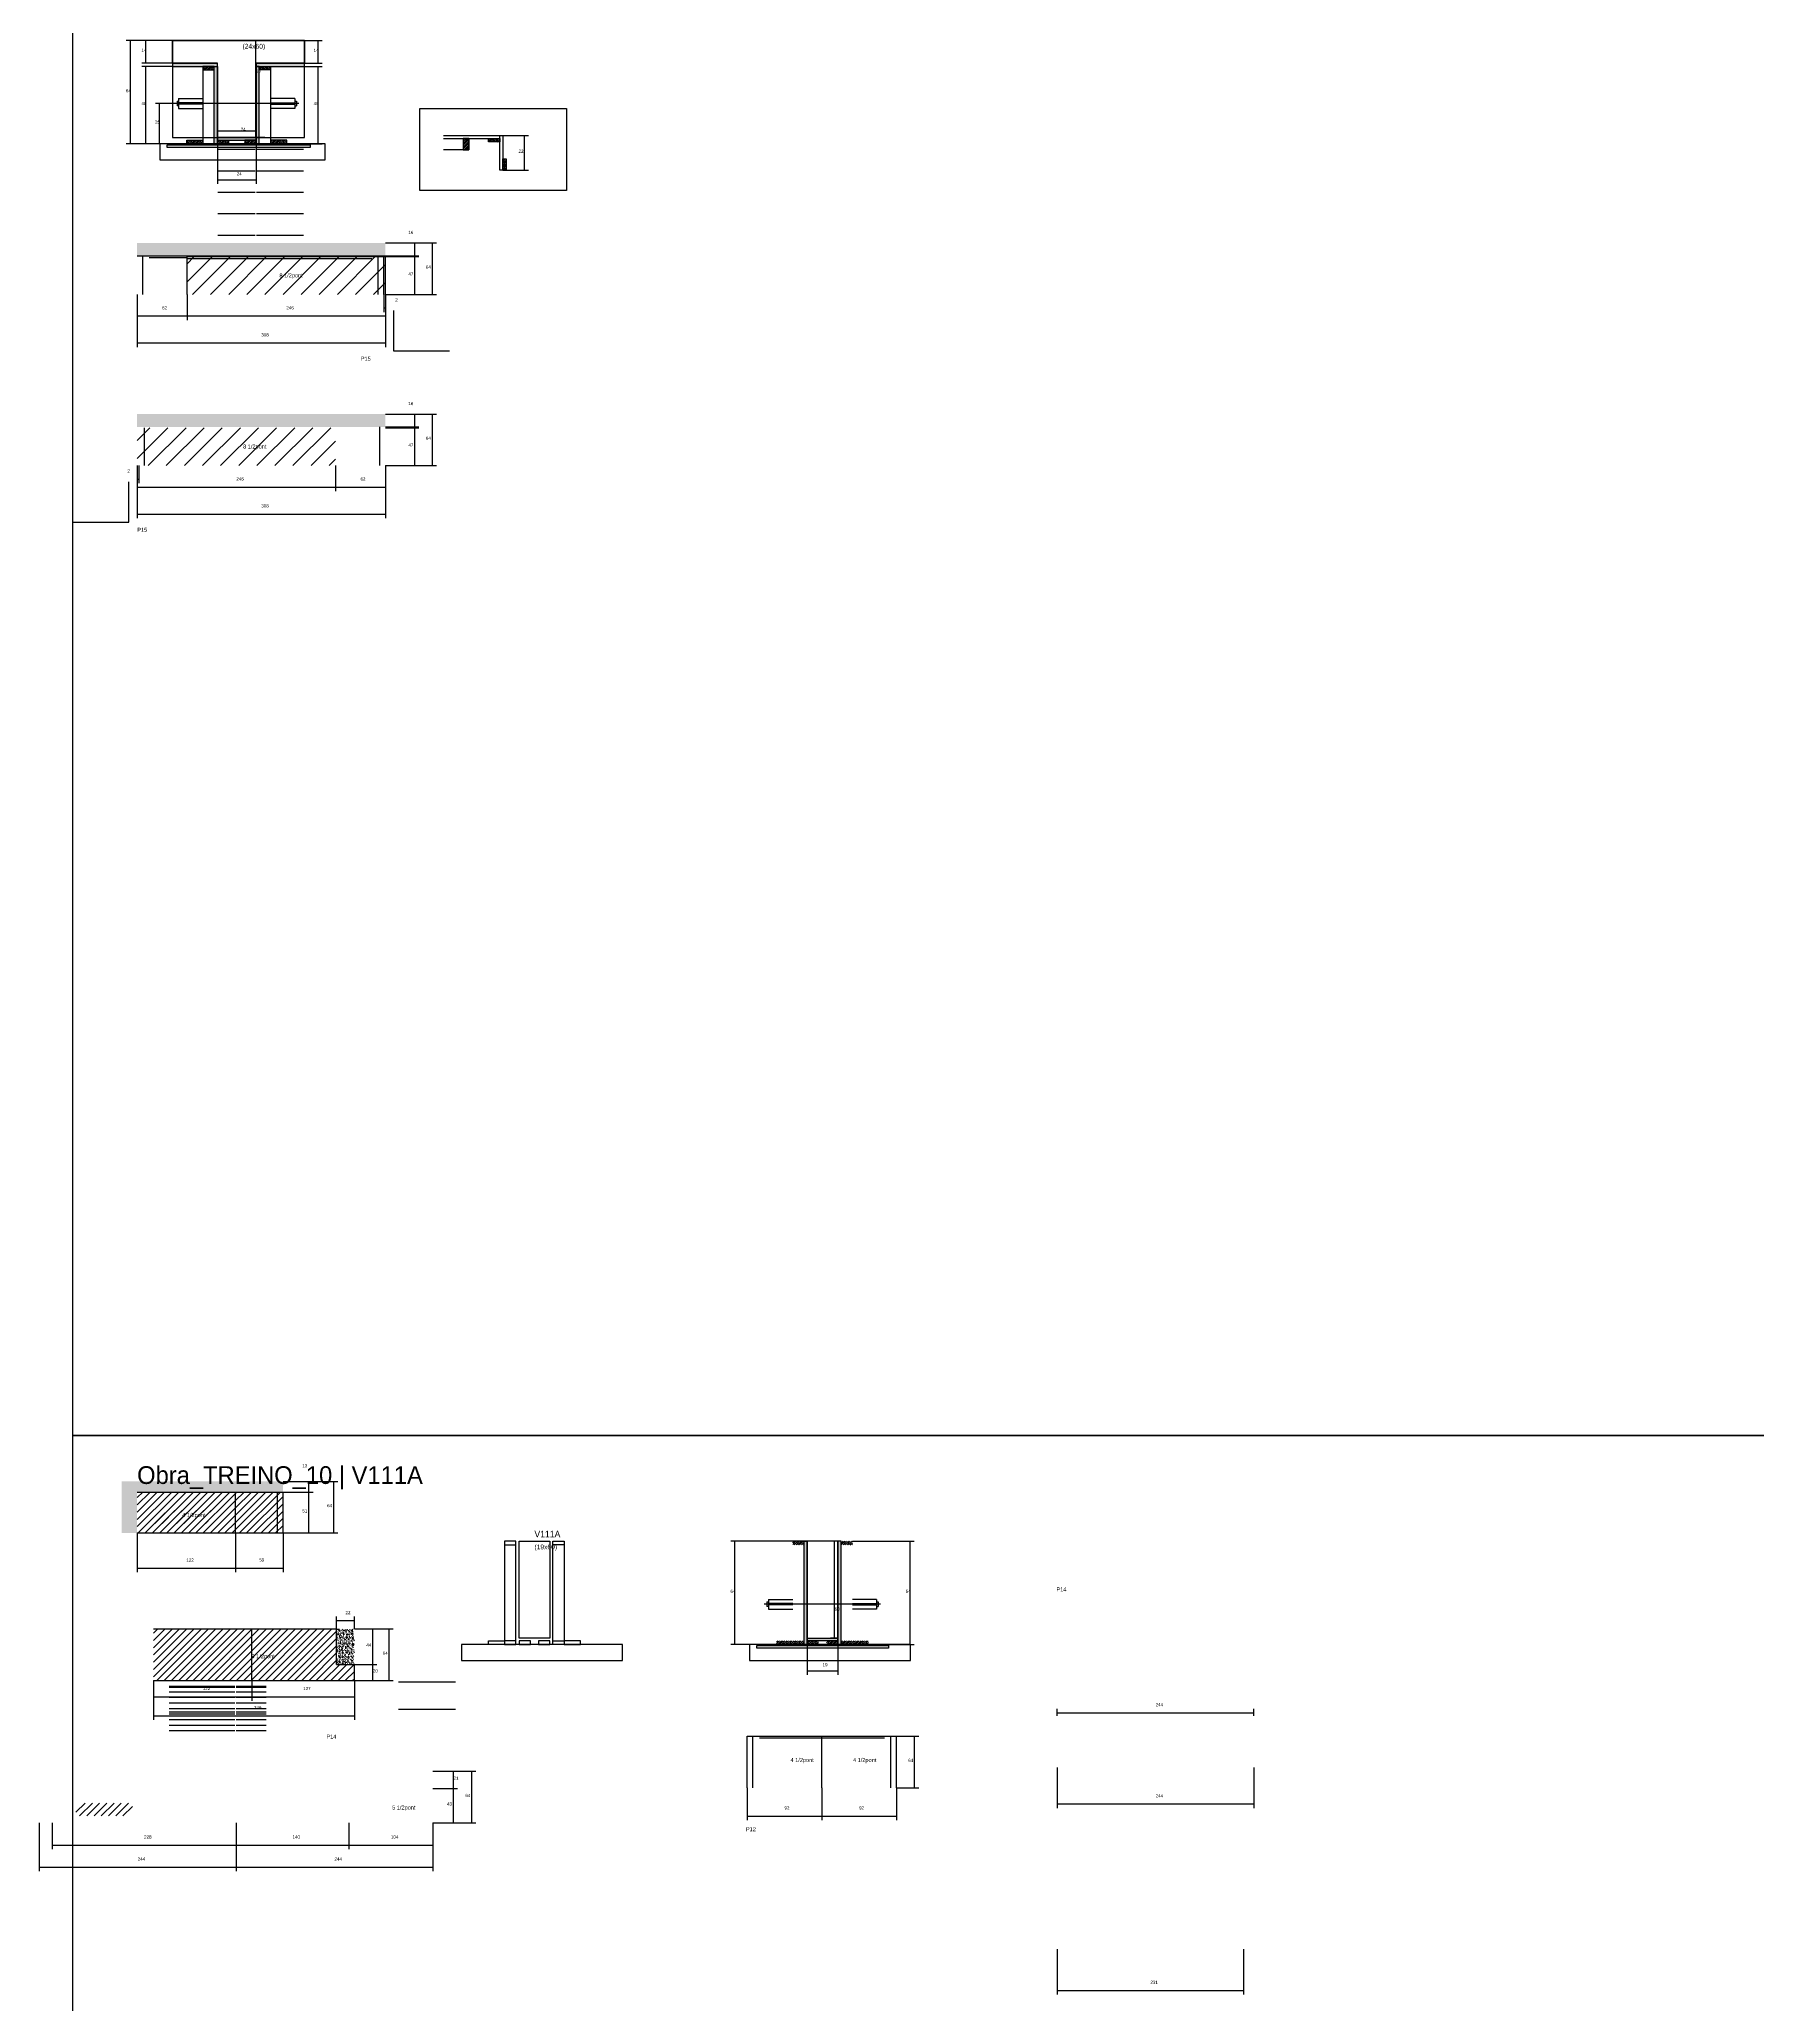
# Model space of a CAD drawing. Header units: metres. Extents: x -41 to 34840, y -36000 to 1848.
# Drawn here: x -41 to 2090, y -15106 to -12668 of the extents above; entities that cross this region are included whole.
import ezdxf

# ---------------------------------------------------------------- set-up
doc = ezdxf.new("R2010")
doc.units = ezdxf.units.M
for name, color, linetype in [('barrote', 126, 'Continuous'), ('CELL_BORDER', 8, 'Continuous'), ('CONCRETO', 251, 'Continuous'), ('COTA', 4, 'Continuous'), ('Cota Seção (2x)', 4, 'Continuous'), ('cotas', 4, 'Continuous'), ('Hachura', 253, 'Continuous'), ('LABEL_ID', 3, 'Continuous'), ('Madeira', 126, 'Continuous'), ('NOMENCLATURA', 7, 'Continuous'), ('Painéis', 200, 'Continuous'), ('REAPROVEITAMENTO', 251, 'Continuous'), ('SARR_2.2x7', 40, 'Continuous'), ('SCO-___-LAJ', 4, 'Continuous'), ('TENSOR', 2, 'Continuous'), ('Texto Seção', 7, 'Continuous')]:
    doc.layers.add(name, color=color, linetype=linetype)

msp = doc.modelspace()

# ---------------------------------------------------------------- hatches: boundary and pattern name
at = {"layer": 'COTA'}
h = msp.add_hatch(dxfattribs=at)
h.set_pattern_fill('AR-CONC', scale=0.03)
h.paths.add_polyline_path([(388, -12920.9), (388, -12936.9), (388, -12936.9), (80, -12936.9), (80, -12936.9), (80, -12920.9), (80, -12920.9), (388, -12920.9)])
h = msp.add_hatch(dxfattribs=at)
h.set_pattern_fill('AR-CONC', scale=0.03)
h.paths.add_polyline_path([(80, -13133.1), (80, -13149.1), (80, -13149.1), (388, -13149.1), (388, -13149.1), (388, -13133.1), (388, -13133.1), (80, -13133.1)])
h = msp.add_hatch(dxfattribs=at)
h.set_pattern_fill('AR-CONC', scale=0.03)
h.paths.add_polyline_path([(80, -14470), (261, -14470), (261, -14456.8), (80, -14456.8), (61, -14456.8), (61, -14520.8), (80, -14520.8)])
h = msp.add_hatch(dxfattribs=at)
h.set_pattern_fill('AR-CONC', scale=0.03)
h.paths.add_polyline_path([(327.4, -14683.8), (349.4, -14683.8), (349.4, -14639.8), (327.4, -14639.8)])
at = {"layer": 'Hachura'}
h = msp.add_hatch(color=8, dxfattribs=at)
h.dxf.hatch_style = 1
h.paths.add_polyline_path([(179.5, -12702), (179.5, -12698), (179.5, -12698), (123.9, -12698), (123.9, -12698), (123.9, -12702), (123.9, -12702), (179.5, -12702)])
h = msp.add_hatch(color=8, dxfattribs=at)
h.dxf.hatch_style = 1
h.paths.add_polyline_path([(175.5, -12698), (179.5, -12698), (179.5, -12698), (179.5, -12798), (179.5, -12798), (175.5, -12798), (175.5, -12798), (175.5, -12698)])
h = msp.add_hatch(color=8, dxfattribs=at)
h.dxf.hatch_style = 1
h.paths.add_polyline_path([(231.5, -12698), (227.5, -12698), (227.5, -12698), (227.5, -12798), (227.5, -12798), (231.5, -12798), (231.5, -12798), (231.5, -12698)])
h = msp.add_hatch(color=8, dxfattribs=at)
h.dxf.hatch_style = 1
h.paths.add_polyline_path([(287.5, -12702), (287.5, -12698), (287.5, -12698), (227.5, -12698), (227.5, -12698), (227.5, -12702), (227.5, -12702), (287.5, -12702)])
h = msp.add_hatch(dxfattribs=at)
h.set_pattern_fill('ANSI31', scale=0.5)
h.paths.add_polyline_path([(175.5, -12706.4), (175.5, -12702), (175.5, -12702), (161.5, -12702), (161.5, -12702), (161.5, -12706.4), (161.5, -12706.4), (175.5, -12706.4)])
h = msp.add_hatch(dxfattribs=at)
h.set_pattern_fill('ANSI31', scale=0.5)
h.paths.add_polyline_path([(231.5, -12706.4), (231.5, -12702), (231.5, -12702), (245.5, -12702), (245.5, -12702), (245.5, -12706.4), (245.5, -12706.4), (231.5, -12706.4)])
h = msp.add_hatch(dxfattribs=at)
h.set_pattern_fill('ANSI31', scale=0.5)
h.paths.add_polyline_path([(141.5, -12798), (141.5, -12793.6), (141.5, -12793.6), (161.5, -12793.6), (161.5, -12793.6), (161.5, -12798), (161.5, -12798), (141.5, -12798)])
h = msp.add_hatch(color=8, dxfattribs=at)
h.dxf.hatch_style = 1
h.paths.add_polyline_path([(227.5, -12793.6), (227.5, -12790), (227.5, -12790), (179.5, -12790), (179.5, -12790), (179.5, -12793.6), (179.5, -12793.6), (227.5, -12793.6)])
h = msp.add_hatch(dxfattribs=at)
h.set_pattern_fill('ANSI31', scale=0.5)
h.paths.add_polyline_path([(179.5, -12798), (179.5, -12793.6), (179.5, -12793.6), (193.5, -12793.6), (193.5, -12793.6), (193.5, -12798), (193.5, -12798), (179.5, -12798)])
h = msp.add_hatch(dxfattribs=at)
h.set_pattern_fill('ANSI31', scale=0.5)
h.paths.add_polyline_path([(227.5, -12798), (227.5, -12793.6), (227.5, -12793.6), (213.5, -12793.6), (213.5, -12793.6), (213.5, -12798), (213.5, -12798), (227.5, -12798)])
h = msp.add_hatch(dxfattribs=at)
h.set_pattern_fill('ANSI31', scale=0.5)
h.paths.add_polyline_path([(265.5, -12798), (265.5, -12793.6), (265.5, -12793.6), (245.5, -12793.6), (245.5, -12793.6), (245.5, -12798), (245.5, -12798), (265.5, -12798)])
h = msp.add_hatch(dxfattribs=at)
h.set_pattern_fill('ANSI31', scale=0.5)
h.paths.add_polyline_path([(491.3, -12791.3), (484.3, -12791.3), (484.3, -12805.3), (491.3, -12805.3)])
h = msp.add_hatch(dxfattribs=at)
h.set_pattern_fill('ANSI31', scale=0.5)
h.paths.add_polyline_path([(515.7, -12791.3), (515.7, -12795.7), (515.7, -12795.7), (529.7, -12795.7), (529.7, -12795.7), (529.7, -12791.3), (529.7, -12791.3), (515.7, -12791.3)])
h = msp.add_hatch(dxfattribs=at)
h.set_pattern_fill('ANSI31', scale=0.5)
h.paths.add_polyline_path([(533.3, -12830.7), (537.7, -12830.7), (537.7, -12830.7), (537.7, -12816.7), (537.7, -12816.7), (533.3, -12816.7), (533.3, -12816.7), (533.3, -12830.7)])
h = msp.add_hatch(dxfattribs=at)
h.set_pattern_fill('ANSI31', scale=2)
h.paths.add_polyline_path([(202, -14470), (80, -14470), (80, -14520.8), (202, -14520.8)])
h = msp.add_hatch(dxfattribs=at)
h.set_pattern_fill('ANSI31', scale=2)
h.paths.add_polyline_path([(261, -14470), (202, -14470), (202, -14520.8), (261, -14520.8)])
h = msp.add_hatch(dxfattribs=at)
h.set_pattern_fill('ANSI31', scale=2)
h.paths.add_polyline_path([(99.4, -14509), (167, -14509), (167, -14509), (172.5, -14493), (172.5, -14493), (104.9, -14493), (104.9, -14493), (99.4, -14509)])
h = msp.add_hatch(dxfattribs=at)
h.set_pattern_fill('ANSI31', scale=0.5)
h.paths.add_polyline_path([(907, -14535.5), (907, -14531.1), (907, -14531.1), (893, -14531.1), (893, -14531.1), (893, -14535.5), (893, -14535.5), (907, -14535.5)])
h = msp.add_hatch(color=8, dxfattribs=at)
h.dxf.hatch_style = 1
h.paths.add_polyline_path([(907, -14531.1), (911, -14531.1), (911, -14531.1), (911, -14659.1), (911, -14659.1), (907, -14659.1), (907, -14659.1), (907, -14531.1)])
h = msp.add_hatch(color=8, dxfattribs=at)
h.dxf.hatch_style = 1
h.paths.add_polyline_path([(953, -14531.1), (949, -14531.1), (949, -14531.1), (949, -14659.1), (949, -14659.1), (953, -14659.1), (953, -14659.1), (953, -14531.1)])
h = msp.add_hatch(dxfattribs=at)
h.set_pattern_fill('ANSI31', scale=0.5)
h.paths.add_polyline_path([(953, -14535.5), (953, -14531.1), (953, -14531.1), (967, -14531.1), (967, -14531.1), (967, -14535.5), (967, -14535.5), (953, -14535.5)])
h = msp.add_hatch(dxfattribs=at)
h.set_pattern_fill('ANSI31', scale=2)
h.paths.add_polyline_path([(222.4, -14639.8), (100.4, -14639.8), (100.4, -14683.8), (100.4, -14703.8), (222.4, -14703.8)])
h = msp.add_hatch(dxfattribs=at)
h.set_pattern_fill('ANSI31', scale=2)
h.paths.add_polyline_path([(327.4, -14639.8), (222.4, -14639.8), (222.4, -14703.8), (349.4, -14703.8), (349.4, -14683.8), (327.4, -14683.8)])
h = msp.add_hatch(dxfattribs=at)
h.set_pattern_fill('ANSI31', scale=0.5)
h.paths.add_polyline_path([(873, -14659.1), (873, -14654.7), (873, -14654.7), (893, -14654.7), (893, -14654.7), (893, -14659.1), (893, -14659.1), (873, -14659.1)])
h = msp.add_hatch(dxfattribs=at)
h.set_pattern_fill('ANSI31', scale=0.5)
h.paths.add_polyline_path([(907, -14659.1), (907, -14654.7), (907, -14654.7), (893, -14654.7), (893, -14654.7), (893, -14659.1), (893, -14659.1), (907, -14659.1)])
h = msp.add_hatch(color=8, dxfattribs=at)
h.dxf.hatch_style = 1
h.paths.add_polyline_path([(911, -14654.7), (911, -14651.1), (911, -14651.1), (949, -14651.1), (949, -14651.1), (949, -14654.7), (949, -14654.7), (911, -14654.7)])
h = msp.add_hatch(dxfattribs=at)
h.set_pattern_fill('ANSI31', scale=0.5)
h.paths.add_polyline_path([(925, -14659.1), (925, -14654.7), (925, -14654.7), (911, -14654.7), (911, -14654.7), (911, -14659.1), (911, -14659.1), (925, -14659.1)])
h = msp.add_hatch(dxfattribs=at)
h.set_pattern_fill('ANSI31', scale=0.5)
h.paths.add_polyline_path([(949, -14659.1), (949, -14654.7), (949, -14654.7), (935, -14654.7), (935, -14654.7), (935, -14659.1), (935, -14659.1), (949, -14659.1)])
h = msp.add_hatch(dxfattribs=at)
h.set_pattern_fill('ANSI31', scale=0.5)
h.paths.add_polyline_path([(953, -14659.1), (953, -14654.7), (953, -14654.7), (967, -14654.7), (967, -14654.7), (967, -14659.1), (967, -14659.1), (953, -14659.1)])
h = msp.add_hatch(dxfattribs=at)
h.set_pattern_fill('ANSI31', scale=0.5)
h.paths.add_polyline_path([(987, -14659.1), (987, -14654.7), (987, -14654.7), (967, -14654.7), (967, -14654.7), (967, -14659.1), (967, -14659.1), (987, -14659.1)])
h = msp.add_hatch(dxfattribs=at)
h.set_pattern_fill('ANSI31', scale=2)
h.paths.add_polyline_path([(2.6, -14871.7), (70.2, -14871.7), (70.2, -14871.7), (75.7, -14855.8), (75.7, -14855.8), (8.1, -14855.8), (8.1, -14855.8), (2.6, -14871.7)])
at = {"layer": 'REAPROVEITAMENTO'}
h = msp.add_hatch(dxfattribs=at)
h.set_pattern_fill('ANSI31', scale=5)
h.paths.add_polyline_path([(388, -12984.9), (388, -12937.9), (388, -12937.9), (142, -12937.9), (142, -12937.9), (142, -12984.9), (142, -12984.9), (388, -12984.9)])
h = msp.add_hatch(dxfattribs=at)
h.set_pattern_fill('ANSI31', scale=5)
h.paths.add_polyline_path([(326, -13197.1), (326, -13150.1), (326, -13150.1), (80, -13150.1), (80, -13150.1), (80, -13197.1), (80, -13197.1), (326, -13197.1)])

# ---------------------------------------------------------------- linework, layer by layer
for p, q in [((129.5, -12745), (129.5, -12751)), ((129.5, -12745), (131.5, -12745)), ((131.5, -12742), (131.5, -12754)), ((131.5, -12742), (161.5, -12742)), ((161.5, -12747), (131.5, -12747)), ((275.5, -12742), (245.5, -12742)), ((245.5, -12747), (275.5, -12747)), ((275.5, -12742), (275.5, -12754)), ((275.5, -12745), (277.5, -12745)), ((277.5, -12745), (277.5, -12751)), ((131.5, -12751), (129.5, -12751)), ((161.5, -12749), (131.5, -12749)), ((131.5, -12754), (161.5, -12754)), ((245.5, -12749), (275.5, -12749)), ((275.5, -12754), (245.5, -12754)), ((275.5, -12751), (277.5, -12751)), ((861, -14606.1), (861, -14612.1)), ((861, -14606.1), (863, -14606.1)), ((863, -14612.1), (861, -14612.1)), ((863, -14603.1), (863, -14615.1)), ((863, -14603.1), (893, -14603.1)), ((893, -14608.1), (863, -14608.1)), ((893, -14610.1), (863, -14610.1)), ((863, -14615.1), (893, -14615.1)), ((997, -14603.1), (967, -14603.1)), ((967, -14608.1), (997, -14608.1)), ((967, -14610.1), (997, -14610.1)), ((997, -14615.1), (967, -14615.1)), ((997, -14603.1), (997, -14615.1)), ((997, -14606.1), (999, -14606.1)), ((997, -14612.1), (999, -14612.1)), ((999, -14606.1), (999, -14612.1))]:
    msp.add_line(p, q)
at = {"layer": 'barrote'}
for points in [[(108.1, -12818), (313.3, -12818), (313.3, -12798), (108.1, -12798)], [(839.5, -14679.1), (1039.1, -14679.1), (1039.1, -14659.1), (839.5, -14659.1)]]:
    msp.add_lwpolyline(points, close=True, dxfattribs=at)
at = {"layer": 'CELL_BORDER'}
for points in [[(0, -14400), (2900, -14400), (2900, -12600), (0, -12600)], [(0, -16200), (2900, -16200), (2900, -14400), (0, -14400)]]:
    msp.add_lwpolyline(points, close=True, dxfattribs=at)
at = {"layer": 'CONCRETO'}
for points in [[(123.9, -12698), (123.9, -12670), (287.5, -12670), (287.5, -12698), (227.5, -12698), (227.5, -12790), (179.5, -12790), (179.5, -12698)], [(123.9, -12790), (287.5, -12790), (287.5, -12670), (123.9, -12670)], [(553.7, -14531.1), (553.7, -14531.1), (553.7, -14531.1), (553.7, -14531.1), (591.7, -14531.1), (591.7, -14531.1), (591.7, -14531.1), (591.7, -14651.1), (553.7, -14651.1), (553.7, -14531.1)], [(911, -14651.1), (949, -14651.1), (949, -14531.1), (911, -14531.1)]]:
    msp.add_lwpolyline(points, close=True, dxfattribs=at)
at = {"layer": 'COTA'}
for p, q in [((123.9, -12670), (66.6, -12670)), ((71.6, -12798), (71.6, -12670)), ((123.9, -12670), (85.9, -12670)), ((90.9, -12698), (90.9, -12670)), ((287.5, -12670), (309.4, -12670)), ((304.4, -12698), (304.4, -12670)), ((123.9, -12698), (85.9, -12698)), ((287.5, -12698), (309.4, -12698)), ((123.9, -12702), (85.9, -12702)), ((90.9, -12798), (90.9, -12702)), ((287.5, -12702), (309.4, -12702)), ((304.4, -12798), (304.4, -12702)), ((126.2, -12748), (102.7, -12748)), ((107.7, -12798), (107.7, -12748)), ((533.3, -12787.7), (565.5, -12787.7)), ((560.5, -12830.7), (560.5, -12787.7)), ((145.9, -12798), (66.6, -12798)), ((145.9, -12798), (85.9, -12798)), ((126.2, -12798), (102.7, -12798)), ((179.5, -12798), (179.5, -12847.7)), ((227.5, -12798), (227.5, -12847.7)), ((261.1, -12798), (309.4, -12798)), ((179.5, -12842.7), (227.5, -12842.7)), ((533.3, -12830.7), (565.5, -12830.7)), ((388, -12920.9), (429.5, -12920.9)), ((388, -12920.9), (451.1, -12920.9)), ((388, -12936.9), (429.5, -12936.9)), ((388, -12937.9), (429.5, -12937.9)), ((424.5, -12936.9), (424.5, -12920.9)), ((424.5, -12984.9), (424.5, -12937.9)), ((446.1, -12984.9), (446.1, -12920.9)), ((80, -12984.9), (80, -13016.5)), ((80, -12984.9), (80, -13050)), ((142, -12984.9), (142, -13016.5)), ((142, -12984.9), (142, -13016.5)), ((386, -12984.9), (386, -13006.6)), ((388, -12984.9), (388, -13016.5)), ((388, -12984.9), (388, -13050)), ((388, -12984.9), (388, -13006.6)), ((388, -12984.9), (429.5, -12984.9)), ((388, -12984.9), (451.1, -12984.9)), ((80, -13011.5), (142, -13011.5)), ((142, -13011.5), (388, -13011.5)), ((386, -13001.6), (388, -13001.6)), ((80, -13045), (388, -13045)), ((388, -13133.1), (429.5, -13133.1)), ((388, -13133.1), (451.1, -13133.1)), ((424.5, -13149.1), (424.5, -13133.1)), ((446.1, -13197.1), (446.1, -13133.1)), ((388, -13149.1), (429.5, -13149.1)), ((388, -13150.1), (429.5, -13150.1)), ((424.5, -13197.1), (424.5, -13150.1)), ((80, -13197.1), (80, -13228.7)), ((80, -13197.1), (80, -13262.2)), ((80, -13197.1), (80, -13218.8)), ((82, -13197.1), (82, -13218.8)), ((326, -13197.1), (326, -13228.7)), ((326, -13197.1), (326, -13228.7)), ((388, -13197.1), (388, -13228.7)), ((388, -13197.1), (388, -13262.2)), ((388, -13197.1), (429.5, -13197.1)), ((388, -13197.1), (451.1, -13197.1)), ((80, -13213.8), (82, -13213.8)), ((80, -13223.7), (326, -13223.7)), ((326, -13223.7), (388, -13223.7)), ((80, -13257.2), (388, -13257.2)), ((261, -14456.8), (298.1, -14456.8)), ((261, -14456.8), (328.9, -14456.8)), ((261, -14470), (298.1, -14470)), ((261, -14470), (298.1, -14470)), ((293.1, -14470), (293.1, -14456.8)), ((293.1, -14520.8), (293.1, -14470)), ((323.9, -14520.8), (323.9, -14456.8)), ((80, -14520.8), (80, -14569.5)), ((202, -14520.8), (202, -14569.5)), ((202, -14520.8), (202, -14569.5)), ((261, -14520.8), (261, -14569.5)), ((261, -14520.8), (298.1, -14520.8)), ((261, -14520.8), (328.9, -14520.8)), ((911, -14531.1), (816.3, -14531.1)), ((821.3, -14659.1), (821.3, -14531.1)), ((967, -14531.1), (1043.5, -14531.1)), ((1038.5, -14659.1), (1038.5, -14531.1)), ((80, -14564.5), (202, -14564.5)), ((202, -14564.5), (261, -14564.5)), ((327.4, -14639.8), (327.4, -14624.5)), ((327.4, -14629.5), (349.4, -14629.5)), ((349.4, -14639.8), (349.4, -14624.5)), ((349.4, -14639.8), (377.3, -14639.8)), ((349.4, -14639.8), (397.7, -14639.8)), ((372.3, -14683.8), (372.3, -14639.8)), ((392.7, -14703.8), (392.7, -14639.8)), ((873, -14659.1), (816.3, -14659.1)), ((911, -14654.7), (911, -14696.7)), ((949, -14654.7), (949, -14696.7)), ((987, -14659.1), (1043.5, -14659.1)), ((349.4, -14683.8), (377.3, -14683.8)), ((349.4, -14683.8), (377.3, -14683.8)), ((372.3, -14703.8), (372.3, -14683.8)), ((911, -14691.7), (949, -14691.7)), ((100.4, -14703.8), (100.4, -14752.5)), ((100.4, -14703.8), (100.4, -14728.8)), ((222.4, -14703.8), (222.4, -14728.8)), ((222.4, -14703.8), (222.4, -14728.8)), ((349.4, -14703.8), (349.4, -14752.5)), ((349.4, -14703.8), (349.4, -14728.8)), ((349.4, -14703.8), (377.3, -14703.8)), ((349.4, -14703.8), (397.7, -14703.8)), ((100.4, -14723.8), (222.4, -14723.8)), ((222.4, -14723.8), (349.4, -14723.8)), ((1221, -14747.7), (1221, -14738.7)), ((1221, -14743.7), (1465, -14743.7)), ((1465, -14747.7), (1465, -14738.7)), ((100.4, -14747.5), (349.4, -14747.5)), ((1021.6, -14772.8), (1049.2, -14772.8)), ((1044.2, -14836.8), (1044.2, -14772.8)), ((446.7, -14816.3), (477.4, -14816.3)), ((446.7, -14816.3), (500.1, -14816.3)), ((472.4, -14837.5), (472.4, -14816.3)), ((495.1, -14880.3), (495.1, -14816.3)), ((1221, -14811.7), (1221, -14861.9)), ((1465, -14811.7), (1465, -14861.9)), ((446.7, -14837.5), (477.4, -14837.5)), ((446.7, -14837.5), (477.4, -14837.5)), ((472.4, -14880.3), (472.4, -14837.5)), ((836.6, -14836.8), (836.6, -14876.8)), ((929.1, -14836.8), (929.1, -14876.8)), ((1021.6, -14836.8), (1049.2, -14836.8)), ((1221, -14856.9), (1465, -14856.9)), ((-41.3, -14880.3), (-41.3, -14940.3)), ((-25.3, -14880.3), (-25.3, -14912.9)), ((202.7, -14880.3), (202.7, -14940.3)), ((202.7, -14880.3), (202.7, -14940.3)), ((202.7, -14880.3), (202.7, -14912.9)), ((202.7, -14880.3), (202.7, -14912.9)), ((342.7, -14880.3), (342.7, -14912.9)), ((342.7, -14880.3), (342.7, -14912.9)), ((446.7, -14880.3), (446.7, -14940.3)), ((446.7, -14880.3), (446.7, -14912.9)), ((446.7, -14880.3), (477.4, -14880.3)), ((446.7, -14880.3), (500.1, -14880.3)), ((836.6, -14871.8), (929.1, -14871.8)), ((-25.3, -14907.9), (202.7, -14907.9)), ((202.7, -14907.9), (342.7, -14907.9)), ((342.7, -14907.9), (446.7, -14907.9)), ((-41.3, -14935.3), (202.7, -14935.3)), ((202.7, -14935.3), (446.7, -14935.3)), ((1221, -15037), (1221, -15093.3)), ((1452, -15037), (1452, -15093.3)), ((1221, -15088.3), (1452, -15088.3))]:
    msp.add_line(p, q, dxfattribs=at)
at = {"layer": 'Cota Seção (2x)'}
for p, q in [((238.5, -12670), (222, -12670)), ((227, -12790), (227, -12670)), ((179.5, -12798), (179.5, -12777)), ((179.5, -12782), (227.5, -12782)), ((238.5, -12790), (222, -12790)), ((227.5, -12798), (227.5, -12777)), ((949, -14531.1), (940, -14531.1)), ((945, -14651.1), (945, -14531.1)), ((949, -14651.1), (940, -14651.1)), ((929.1, -14836.8), (929.1, -14876.8)), ((1021.6, -14836.8), (1021.6, -14876.8)), ((929.1, -14871.8), (1021.6, -14871.8))]:
    msp.add_line(p, q, dxfattribs=at)
at = {"layer": 'Cotas'}
msp.add_lwpolyline([(430.4, -12754.3), (612.3, -12754.3), (612.3, -12855.7), (430.4, -12855.7)], close=True, dxfattribs=at)
at = {"layer": 'Madeira'}
for points in [[(175.5, -12706.4), (175.5, -12702), (161.5, -12702), (161.5, -12706.4)], [(175.5, -12702), (161.5, -12702), (161.5, -12798), (175.5, -12798)], [(231.5, -12706.4), (231.5, -12702), (245.5, -12702), (245.5, -12706.4)], [(231.5, -12702), (245.5, -12702), (245.5, -12798), (231.5, -12798)], [(141.5, -12798), (141.5, -12793.6), (161.5, -12793.6), (161.5, -12798)], [(179.5, -12798), (179.5, -12793.6), (193.5, -12793.6), (193.5, -12798)], [(227.5, -12798), (227.5, -12793.6), (213.5, -12793.6), (213.5, -12798)], [(265.5, -12798), (265.5, -12793.6), (245.5, -12793.6), (245.5, -12798)], [(491.3, -12805.3), (491.3, -12791.3), (484.3, -12791.3), (484.3, -12805.3)], [(515.7, -12791.3), (529.7, -12791.3), (529.7, -12795.7), (515.7, -12795.7)], [(108.1, -12818), (313.3, -12818), (313.3, -12798), (108.1, -12798)], [(533.3, -12830.7), (533.3, -12816.7), (537.7, -12816.7), (537.7, -12830.7)], [(549.7, -14535.5), (549.7, -14531.1), (535.7, -14531.1), (535.7, -14535.5)], [(549.7, -14531.1), (535.7, -14531.1), (535.7, -14659.1), (549.7, -14659.1)], [(595.7, -14535.5), (595.7, -14531.1), (609.7, -14531.1), (609.7, -14535.5)], [(595.7, -14531.1), (609.7, -14531.1), (609.7, -14659.1), (595.7, -14659.1)], [(482.2, -14679.1), (681.8, -14679.1), (681.8, -14659.1), (482.2, -14659.1)], [(515.7, -14659.1), (515.7, -14654.7), (535.7, -14654.7), (535.7, -14659.1)], [(549.7, -14659.1), (549.7, -14654.7), (535.7, -14654.7), (535.7, -14659.1)], [(567.7, -14659.1), (567.7, -14654.7), (553.7, -14654.7), (553.7, -14659.1)], [(591.7, -14659.1), (591.7, -14654.7), (577.7, -14654.7), (577.7, -14659.1)], [(595.7, -14659.1), (595.7, -14654.7), (609.7, -14654.7), (609.7, -14659.1)], [(629.7, -14659.1), (629.7, -14654.7), (609.7, -14654.7), (609.7, -14659.1)]]:
    msp.add_lwpolyline(points, close=True, dxfattribs=at)
msp.add_lwpolyline([(491.3, -12791.3), (491.3, -12805.3), (459.9, -12805.3)], dxfattribs=at)
at = {"layer": 'NOMENCLATURA'}
for p, q in [((398.2, -13055.3), (398.2, -13004.9)), ((467.4, -13055.3), (398.2, -13055.3)), ((69.8, -13267.4), (69.8, -13217.1)), ((0.6, -13267.4), (69.8, -13267.4))]:
    msp.add_line(p, q, dxfattribs=at)
at = {"layer": 'Painéis'}
for p, q in [((123.9, -12698), (179.5, -12698)), ((179.5, -12702), (179.5, -12698)), ((227.5, -12698), (287.5, -12698)), ((227.5, -12702), (227.5, -12698)), ((287.5, -12702), (287.5, -12698)), ((179.5, -12798), (179.5, -12702)), ((227.5, -12798), (227.5, -12702)), ((179.5, -12790), (227.5, -12790)), ((179.5, -12793.6), (179.5, -12790)), ((227.5, -12793.6), (227.5, -12790)), ((459.8, -12787.7), (529.7, -12787.7)), ((459.9, -12791.3), (529.7, -12791.3)), ((80, -12936.9), (142, -12936.9)), ((142, -12984.9), (142, -12936.9)), ((142, -12937.9), (388, -12937.9)), ((386, -12984.9), (386, -12937.9)), ((388, -12984.9), (388, -12937.9)), ((80, -14470), (261, -14470)), ((202, -14520.8), (202, -14470)), ((261, -14520.8), (261, -14470)), ((80, -14520.8), (261, -14520.8)), ((911, -14659.1), (911, -14531.1)), ((949, -14659.1), (949, -14531.1)), ((100.4, -14639.8), (327.4, -14639.8)), ((222.4, -14703.8), (222.4, -14639.8)), ((327.4, -14683.8), (327.4, -14639.8)), ((911, -14651.1), (949, -14651.1)), ((911, -14654.7), (911, -14651.1)), ((949, -14654.7), (949, -14651.1)), ((327.4, -14683.8), (349.4, -14683.8)), ((349.4, -14703.8), (349.4, -14683.8)), ((100.4, -14703.8), (349.4, -14703.8)), ((836.6, -14772.8), (1021.6, -14772.8)), ((836.6, -14836.8), (836.6, -14772.8)), ((929.1, -14836.8), (929.1, -14772.8)), ((1021.6, -14836.8), (1021.6, -14772.8))]:
    msp.add_line(p, q, dxfattribs=at)
for points in [[(179.5, -12702), (179.5, -12698), (123.9, -12698), (123.9, -12702)], [(287.5, -12702), (287.5, -12698), (227.5, -12698), (227.5, -12702)], [(175.5, -12702), (179.5, -12702), (179.5, -12798), (175.5, -12798)], [(231.5, -12702), (227.5, -12702), (227.5, -12798), (231.5, -12798)], [(227.5, -12793.6), (227.5, -12790), (179.5, -12790), (179.5, -12793.6)], [(529.7, -12787.7), (533.3, -12787.7), (533.3, -12830.7), (529.7, -12830.7)], [(907, -14531.1), (911, -14531.1), (911, -14659.1), (907, -14659.1)], [(953, -14531.1), (949, -14531.1), (949, -14659.1), (953, -14659.1)], [(911, -14654.7), (911, -14651.1), (949, -14651.1), (949, -14654.7)]]:
    msp.add_lwpolyline(points, close=True, dxfattribs=at)
at = {"layer": 'SARR_2.2x7'}
for p, q in [((180.2, -12804.6), (226.2, -12804.6)), ((228.2, -12804.6), (286.2, -12804.6)), ((180.2, -12831.3), (226.2, -12831.3)), ((228.2, -12831.3), (286.2, -12831.3)), ((180.2, -12857.9), (226.2, -12857.9)), ((228.2, -12857.9), (286.2, -12857.9)), ((180.2, -12884.6), (226.2, -12884.6)), ((228.2, -12884.6), (286.2, -12884.6)), ((180.2, -12911.2), (226.2, -12911.2)), ((228.2, -12911.2), (286.2, -12911.2)), ((87, -12984.9), (87, -12936.9)), ((95, -12939.1), (142, -12939.1)), ((142, -12936.9), (388, -12936.9)), ((142, -12937.9), (142, -12936.9)), ((142, -12940.1), (371, -12940.1)), ((379, -12984.9), (379, -12937.9)), ((388, -12937.9), (388, -12936.9)), ((89, -13197.1), (89, -13150.1)), ((381, -13197.1), (381, -13149.1)), ((254, -14520.8), (254, -14470)), ((119.7, -14710.7), (201, -14710.7)), ((119.7, -14712.2), (201, -14712.2)), ((119.7, -14717.6), (201, -14717.6)), ((203, -14710.7), (240, -14710.7)), ((203, -14712.2), (240, -14712.2)), ((203, -14717.6), (240, -14717.6)), ((404, -14705.5), (475, -14705.5)), ((119.7, -14724.5), (201, -14724.5)), ((119.7, -14731.4), (201, -14731.4)), ((119.7, -14738.3), (201, -14738.3)), ((119.7, -14742.5), (201, -14742.5)), ((119.7, -14745.2), (201, -14745.2)), ((203, -14724.5), (240, -14724.5)), ((203, -14731.4), (240, -14731.4)), ((203, -14738.3), (240, -14738.3)), ((203, -14742.5), (240, -14742.5)), ((203, -14745.2), (240, -14745.2)), ((404, -14739.2), (475, -14739.2)), ((119.7, -14752.1), (201, -14752.1)), ((119.7, -14759), (201, -14759)), ((119.7, -14765.9), (201, -14765.9)), ((203, -14752.1), (240, -14752.1)), ((203, -14759), (240, -14759)), ((203, -14765.9), (240, -14765.9)), ((843.6, -14836.8), (843.6, -14772.8)), ((851.6, -14775), (929.1, -14775)), ((929.1, -14775), (1006.6, -14775)), ((1014.6, -14836.8), (1014.6, -14772.8))]:
    msp.add_line(p, q, dxfattribs=at)
at = {"layer": 'SCO-___-LAJ'}
for points in [[(117.1, -12799.3), (294.4, -12799.3), (294.4, -12802.5), (117.1, -12802.5)], [(848.5, -14660.4), (1011.8, -14660.4), (1011.8, -14663.6), (848.5, -14663.6)]]:
    msp.add_lwpolyline(points, close=True, dxfattribs=at)
at = {"layer": 'TENSOR'}
for p, q in [((280.5, -12748), (126.2, -12748)), ((1002, -14609.1), (857.7, -14609.1))]:
    msp.add_line(p, q, dxfattribs=at)

# ---------------------------------------------------------------- texts
at = {"layer": 'COTA'}
for s, p in [('14', (85.4, -12684)), ('14', (298.9, -12684)), ('64', (66.1, -12734)), ('48', (85.4, -12750)), ('48', (298.9, -12750)), ('25', (102.2, -12773)), ('22', (553, -12809.2)), ('24', (203.5, -12837.2)), ('16', (416.4, -12909.9)), ('47', (416.4, -12961.4)), ('64', (438, -12952.9)), ('2', (400.1, -12993.6)), ('62', (111, -13003.4)), ('246', (265, -13003.4)), ('308', (234, -13036.8)), ('16', (416.4, -13122.1)), ('64', (438, -13165.1)), ('47', (416.4, -13173.6)), ('2', (68, -13205.8)), ('246', (203, -13215.6)), ('62', (357, -13215.6)), ('308', (234, -13249)), ('13', (284.8, -14439.4)), ('51', (284.9, -14495.4)), ('64', (315.7, -14488.8)), ('122', (141, -14556.4)), ('59', (231.5, -14556.3)), ('64', (815.8, -14595.1)), ('64', (1033, -14595.1)), ('22', (338.4, -14621.5)), ('44', (364.2, -14661.8)), ('64', (384.6, -14671.8)), ('20', (372.3, -14693.8)), ('19', (930, -14686.2)), ('122', (161.4, -14715.7)), ('127', (285.9, -14715.7)), ('249', (224.9, -14739.4)), ('244', (1343, -14735.6)), ('64', (1036.1, -14804.8)), ('21', (472.4, -14826.9)), ('43', (464.3, -14858.9)), ('64', (487, -14848.3)), ('92', (882.8, -14863.7)), ('244', (1343, -14848.8)), ('228', (88.7, -14899.8)), ('140', (272.7, -14899.8)), ('104', (394.7, -14899.8)), ('244', (80.7, -14927.2)), ('244', (324.7, -14927.2)), ('231', (1336.5, -15080))]:
    msp.add_text(s, height=4, dxfattribs=at).set_placement(p)
at = {"layer": 'Cota Seção (2x)'}
for s, p in [('60', (227, -12710)), ('24', (208.5, -12782)), ('60', (945, -14617.1)), ('92', (975.3, -14863.7))]:
    msp.add_text(s, height=4, dxfattribs=at).set_placement(p)
at = {"layer": 'LABEL_ID'}
msp.add_text('Obra_TREINO_10 | V111A', height=22, dxfattribs=at).set_placement((80, -14460))
at = {"layer": 'NOMENCLATURA'}
for s, p in [('8 1/2pont', (256.5, -12963.7)), ('P15', (357.4, -13067)), ('8 1/2pont', (211.5, -13175.9)), ('P15', (80.2, -13279.2)), ('4 1/2pont', (135.9, -14501)), ('P14', (1220, -14593.3)), ('9 1/2pont', (221.9, -14676.1)), ('P14', (314.7, -14775.8)), ('4 1/2pont', (890.3, -14804.8)), ('4 1/2pont', (967.8, -14804.8)), ('5 1/2pont', (396.3, -14863.8)), ('P12', (835, -14890.7))]:
    msp.add_text(s, height=5, dxfattribs=at).set_placement(p)
at = {"layer": 'Texto Seção'}
for s, height, p in [('(24x60)', 6, (210.7, -12680)), ('V111A', 8, (572.7, -14526.1)), ('(19x60)', 6, (572.7, -14541.1))]:
    msp.add_text(s, height=height, dxfattribs=at).set_placement(p)

doc.saveas('drawing.dxf')
